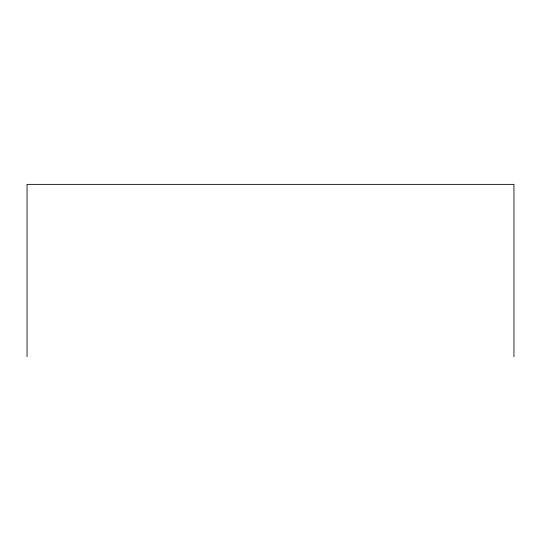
<?xml version="1.0" encoding="UTF-8"?>
<svg xmlns="http://www.w3.org/2000/svg" width="541" height="541" viewBox="0 0 541 541"><rect width="100%" height="100%" fill="white"/><g stroke="black" fill="none" stroke-linecap="round" stroke-linejoin="round"><path stroke-width="0.81" d="M513.95 356.627L513.95 184.373L27.05 184.373L27.05 356.627"/></g></svg>
